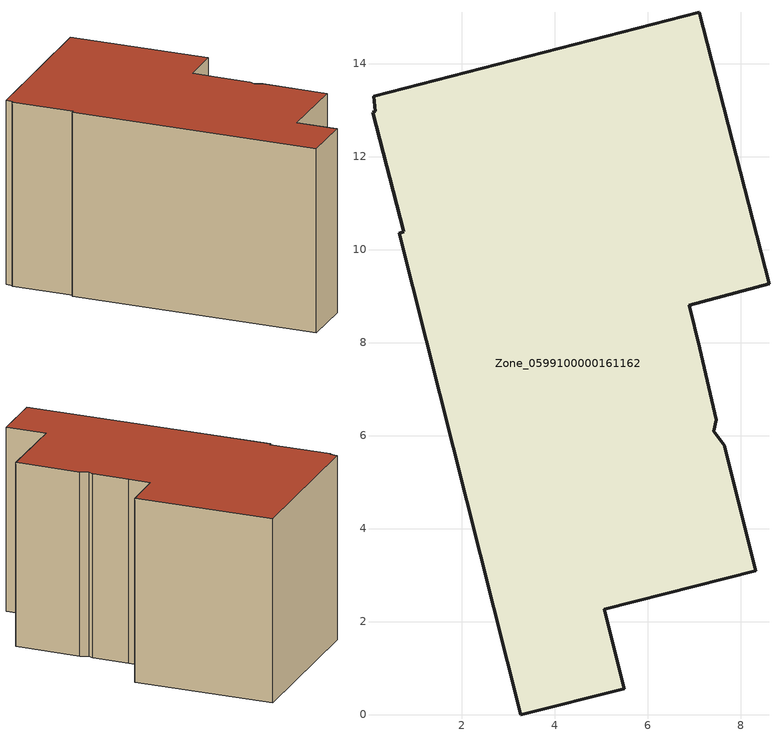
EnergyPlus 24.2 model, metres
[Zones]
Zone_0599100000161162
 floor ground (C_G): 7.42,6.1 7.64,5.79 8.32,3.09 5.07,2.27 5.5,0.56 3.27,0 0.66,10.36 0.75,10.38 0.08,12.95 0.14,12.97 0.11,13.3 7.11,15.1 8.61,9.27 6.89,8.8 7.12,7.88 7.47,6.33 z0
 wall outside (C_F): 3.27,0 5.5,0.56 5.07,2.27 8.32,3.09 7.64,5.79 7.42,6.1 7.47,6.33 7.12,7.88 6.89,8.8 8.61,9.27 7.11,15.1 0.11,13.3 0.14,12.97 0.08,12.95 0.75,10.38 0.66,10.36 3.27,0 z0:8.11
 roof outside (C_R): 7.64,5.79 7.42,6.1 7.47,6.33 7.12,7.88 6.89,8.8 8.61,9.27 7.11,15.1 0.11,13.3 0.14,12.97 0.08,12.95 0.75,10.38 0.66,10.36 3.27,0 5.5,0.56 5.07,2.27 8.32,3.09 z8.11
[BUILDING]
Pand.0599100000161162: North Axis=0; Terrain=City; Loads Convergence Tolerance Value=0.04; Temperature Convergence Tolerance Value=0.4; Solar Distribution=FullExterior; Maximum Number of Warmup Days=25; Minimum Number of Warmup Days=1
[Site:Location]
Rotterdam.The.Hague.AP_ZH_NLD Design_Conditions: Latitude=51.96; Longitude=4.45; Time Zone=1; Elevation=-4.5
[SITE:GROUNDTEMPERATURE:BUILDINGSURFACE]
18, 18, 18, 18, 18, 18, 18, 18, 18, 18, 18, 18
[MATERIAL] Thermal Absorptance=0.9; Solar Absorptance=0.7; Visible Absorptance=0.7
Name | Roughness | Thickness | Conductivity | Density | Specific Heat
G.TC.1975-1991 | MediumSmooth | 0.15 | 0.288461 | 540 | 1210
F.TC.1975-1991 | Rough | 0.3 | 0.230769 | 1920 | 840
R.TC.1975-1991 | MediumRough | 0.2 | 0.153846 | 1500 | 1000
[CONSTRUCTION]
C_G: G.TC.1975-1991
C_F: F.TC.1975-1991
C_R: R.TC.1975-1991
[ZONE]
Zone_0599100000161162: Type=1; Multiplier=1; Ceiling Height=Autocalculate; Volume=Autocalculate; Floor Area=autocalculate; Part of Total Floor Area=Yes
[ZONEINFILTRATION:DESIGNFLOWRATE]
Infil_Zone_0599100000161162: Zone or ZoneList or Space or SpaceList=Zone_0599100000161162; Schedule=AlwaysOn; Design Flow Rate Calculation Method=Flow/Area; Flow Rate per Floor Area=0.003; Constant Term Coefficient=1; Temperature Term Coefficient=0; Velocity Term Coefficient=0; Velocity Squared Term Coefficient=0
[HVACTEMPLATE:ZONE:IDEALLOADSAIRSYSTEM]
Zone_0599100000161162: Maximum Heating Supply Air Temperature=50; Minimum Cooling Supply Air Temperature=13; Maximum Heating Supply Air Humidity Ratio=0.0156; Minimum Cooling Supply Air Humidity Ratio=0.0077; Heating Limit=NoLimit; Cooling Limit=NoLimit; Dehumidification Control Type=ConstantSensibleHeatRatio; Cooling Sensible Heat Ratio=0.7; Dehumidification Setpoint=60; Humidification Control Type=None; Humidification Setpoint=30; Outdoor Air Method=None; Outdoor Air Flow Rate per Person=0.00944; Outdoor Air Flow Rate per Zone Floor Area=0; Outdoor Air Flow Rate per Zone=0; Demand Controlled Ventilation Type=None; Outdoor Air Economizer Type=NoEconomizer; Heat Recovery Type=None; Sensible Heat Recovery Effectiveness=0.7; Latent Heat Recovery Effectiveness=0.65
[ZONECONTROL:THERMOSTAT]
ThermostatControl_Zone_0599100000161162: Zone or ZoneList=Zone_0599100000161162; Control Type Schedule=DualSetpointControlType; Control 1=Thermostat_Zone_0599100000161162; Temperature Difference Between Cutout And Setpoint=0
[THERMOSTATSETPOINT:DUALSETPOINT]
Thermostat_Zone_0599100000161162: Heating Setpoint Temperature Schedule=HeatingSetpoint_Zone_0599100000161162; Cooling Setpoint Temperature Schedule=CoolingSetpoint_Zone_0599100000161162
[SCHEDULE:COMPACT]
HeatingSetpoint_Zone_0599100000161162: Through: 12/31, For: AllDays, Until: 24:00, 21
CoolingSetpoint_Zone_0599100000161162: Through: 12/31, For: AllDays, Until: 24:00, 24
DualSetpointControlType: Through: 12/31, For: AllDays, Until: 24:00, 4
AlwaysOn: Through: 12/31, For: AllDays, Until: 24:00, 1
